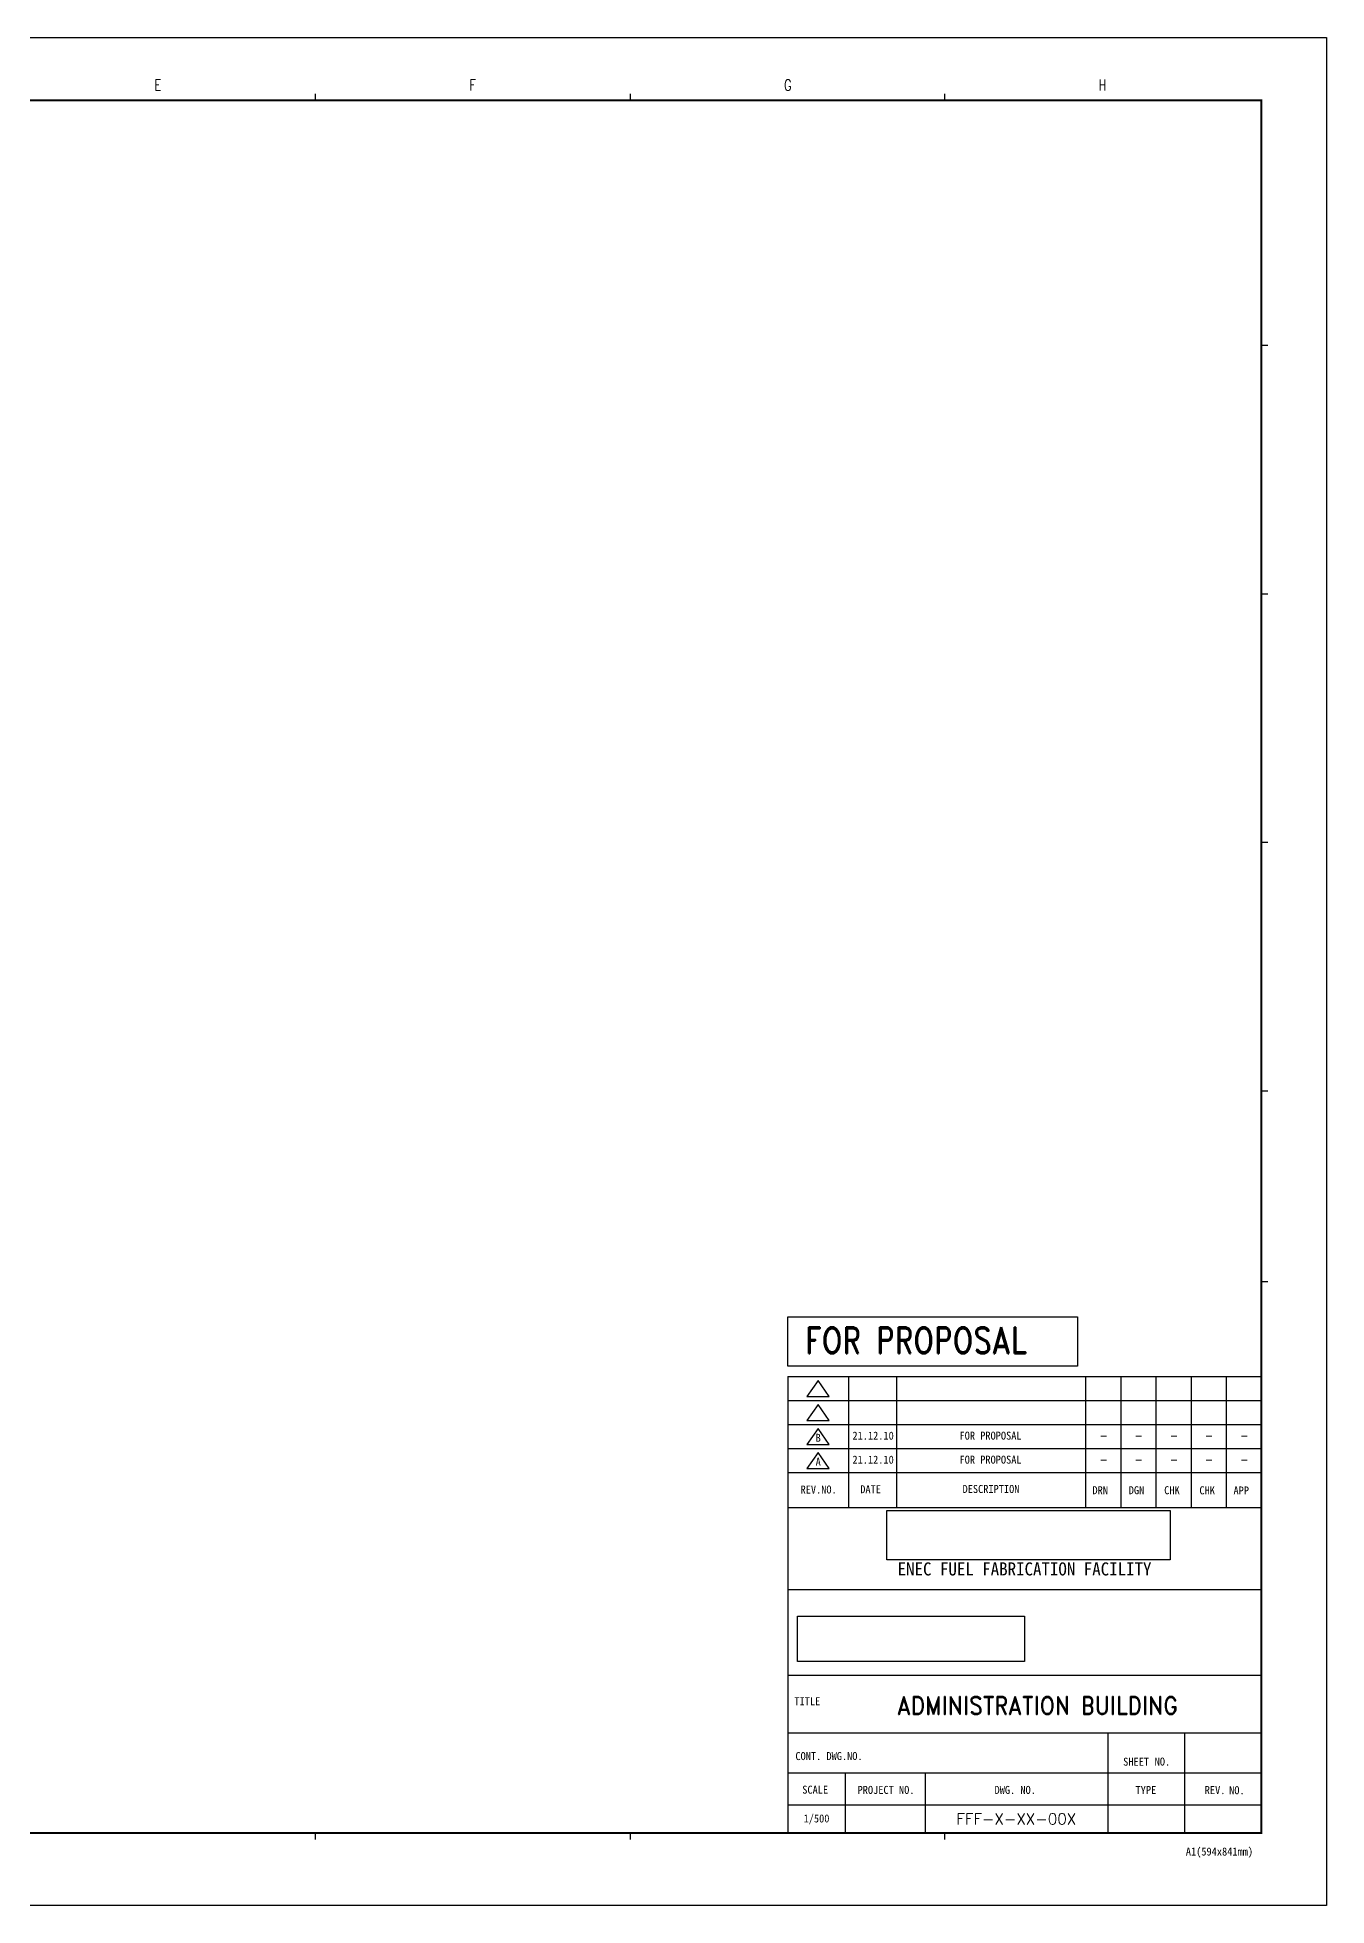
# Model space of a CAD drawing. Header units: millimetres. Extents: x -232466 to 860779, y -177975 to 311634.
# Drawn here: x -189356 to -148366, y 172548 to 231948 of the extents above; entities that cross this region are included whole.
import ezdxf
from ezdxf.enums import TextEntityAlignment as Align

# ---------------------------------------------------------------- set-up
doc = ezdxf.new("R2010")
doc.units = ezdxf.units.MM
doc.header["$XCLIPFRAME"] = 2
doc.layers.add('TEXT', color=7, linetype='Continuous', lineweight=15)
doc.layers.add('TITLEBOX', color=7, linetype='Continuous')
doc.layers.add('TXT', color=2, linetype='Continuous')
doc.styles.add('RD20', font='ROMAND.SHX', dxfattribs={"width": 0.8, "height": 2})
doc.styles.add('RD6', font='ROMAND.shx', dxfattribs={"width": 0.83, "height": 6})
doc.styles.add('ROMAND', font='romand')
doc.styles.add('TBOX', font='romans.shx')
doc.styles.add('돋움체', font='')
doc.styles.get('돋움체').set_extended_font_data('DotumChe')
picture_1 = doc.add_image_def('image1', size_in_pixel=(850, 283))
picture_2 = doc.add_image_def('image2.jpg', size_in_pixel=(500, 87))

msp = doc.modelspace()

# ---------------------------------------------------------------- linework, layer by layer
msp.add_line((-150440.4, 175757.5), (-150440.4, 174841.7))
at = {"layer": 'TITLEBOX', "color": 4, "linetype": 'Continuous'}
for p, q in [((-180516.4, 229948.2), (-180516.4, 230148.2)), ((-180516.4, 229948.2), (-180516.4, 230148.2)), ((-170502.8, 229948.2), (-170502.8, 230148.2)), ((-170502.8, 229948.2), (-170502.8, 230148.2)), ((-160502.8, 229948.2), (-160502.8, 230148.2)), ((-160502.8, 229948.2), (-160502.8, 230148.2)), ((-150240.4, 222148.2), (-150440.4, 222148.2)), ((-150240.4, 214248.2), (-150440.4, 214248.2)), ((-150240.4, 206348.2), (-150440.4, 206348.2)), ((-150240.4, 198448.2), (-150440.4, 198448.2)), ((-150240.4, 192385.5), (-150440.4, 192385.5)), ((-180516.4, 174648.1), (-180516.4, 174848.1)), ((-180516.4, 174648.1), (-180516.4, 174848.1)), ((-170502.8, 174648.1), (-170502.8, 174848.1)), ((-170502.8, 174648.1), (-170502.8, 174848.1)), ((-160502.8, 174648.1), (-160502.8, 174848.1))]:
    msp.add_line(p, q, dxfattribs=at)
at = {"layer": 'TITLEBOX', "color": 30, "linetype": 'Continuous'}
for p, q in [((-165500.7, 191263.5), (-156289.3, 191263.5)), ((-165500.7, 189700.7), (-165500.7, 191263.5)), ((-156289.3, 191263.5), (-156289.3, 189700.7)), ((-156289.3, 189700.7), (-165500.7, 189700.7)), ((-160502.8, 174648.1), (-160502.8, 174848.1))]:
    msp.add_line(p, q, dxfattribs=at)
at = {"layer": 'TITLEBOX'}
for p, q in [((-165500.7, 189374.9), (-150440.4, 189374.9)), ((-165500.7, 189374.9), (-165500.7, 174841.7)), ((-165500.7, 189374.9), (-150440.4, 189374.9)), ((-165500.7, 189374.9), (-165500.7, 174841.7)), ((-164534, 189247.7), (-164890.1, 188739)), ((-164534, 189247.7), (-164890.1, 188739)), ((-164177.8, 188739), (-164534, 189247.7)), ((-164177.8, 188739), (-164534, 189247.7)), ((-163567.3, 189374.9), (-163567.3, 185202.9)), ((-163567.3, 189374.9), (-163567.3, 185202.9)), ((-162040.9, 189374.9), (-162040.9, 185202.9)), ((-162040.9, 189374.9), (-162040.9, 185202.9)), ((-156032.7, 189371.3), (-156032.7, 185202.9)), ((-156032.7, 189371.3), (-156032.7, 185202.9)), ((-154914.3, 189371.3), (-154914.3, 185202.9)), ((-154914.3, 189371.3), (-154914.3, 185202.9)), ((-153795.8, 189371.3), (-153795.8, 185202.9)), ((-153795.8, 189371.3), (-153795.8, 185202.9)), ((-152677.3, 189371.3), (-152677.3, 185202.9)), ((-152677.3, 189371.3), (-152677.3, 185202.9)), ((-151558.9, 189371.3), (-151558.9, 185202.9)), ((-151558.9, 189371.3), (-151558.9, 185202.9)), ((-165500.7, 188611.8), (-150440.4, 188611.8)), ((-165500.7, 188611.8), (-150440.4, 188611.8)), ((-164890.1, 188739), (-164177.8, 188739)), ((-164890.1, 188739), (-164177.8, 188739)), ((-164534, 188484.6), (-164890.1, 187975.8)), ((-164534, 188484.6), (-164890.1, 187975.8)), ((-164177.8, 187975.8), (-164534, 188484.6)), ((-164177.8, 187975.8), (-164534, 188484.6)), ((-165500.7, 187848.6), (-150440.4, 187848.6)), ((-165500.7, 187848.6), (-150440.4, 187848.6)), ((-164890.1, 187975.8), (-164177.8, 187975.8)), ((-164890.1, 187975.8), (-164177.8, 187975.8)), ((-164534, 187721.4), (-164890.1, 187212.6)), ((-164534, 187721.4), (-164890.1, 187212.6)), ((-164177.8, 187212.6), (-164534, 187721.4)), ((-164177.8, 187212.6), (-164534, 187721.4)), ((-164890.1, 187212.6), (-164177.8, 187212.6)), ((-164890.1, 187212.6), (-164177.8, 187212.6)), ((-165500.7, 187085.4), (-150440.4, 187085.4)), ((-165500.7, 187085.4), (-150440.4, 187085.4)), ((-164534, 186958.2), (-164890.1, 186449.4)), ((-164534, 186958.2), (-164890.1, 186449.4)), ((-164177.8, 186449.4), (-164534, 186958.2)), ((-164177.8, 186449.4), (-164534, 186958.2)), ((-165500.7, 186322.2), (-150440.4, 186322.2)), ((-165500.7, 186322.2), (-150440.4, 186322.2)), ((-164890.1, 186449.4), (-164177.8, 186449.4)), ((-164890.1, 186449.4), (-164177.8, 186449.4)), ((-165500.7, 185202.9), (-150440.4, 185202.9)), ((-165500.7, 185202.9), (-150440.4, 185202.9)), ((-165500.7, 182603.8), (-150440.4, 182603.8)), ((-165500.7, 182603.8), (-150440.4, 182603.8)), ((-165500.7, 179878.7), (-150440.4, 179878.7)), ((-165500.7, 179878.7), (-150440.4, 179878.7)), ((-165500.7, 178047), (-150440.4, 178047)), ((-165500.7, 178047), (-150440.4, 178047)), ((-155324.8, 178047), (-155324.8, 174841.7)), ((-155324.8, 178047), (-155324.8, 174841.7)), ((-152882.6, 178047), (-152882.6, 174841.7)), ((-152882.6, 178047), (-152882.6, 174841.7)), ((-165500.7, 176775.1), (-150440.4, 176775.1)), ((-165500.7, 176775.1), (-150440.4, 176775.1)), ((-163669, 176775.1), (-163669, 174841.7)), ((-163669, 176775.1), (-163669, 174841.7)), ((-161125.1, 176775.1), (-161125.1, 174841.7)), ((-161125.1, 176775.1), (-161125.1, 174841.7)), ((-165500.7, 175757.5), (-150440.4, 175757.5)), ((-165500.7, 175757.5), (-150440.4, 175757.5))]:
    msp.add_line(p, q, dxfattribs=at)
at = {"layer": 'TITLEBOX', "color": 30}
msp.add_line((-150440.4, 174841.7), (-150440.4, 174856.8), dxfattribs=at)
at = {"layer": 'TITLEBOX', "color": 7}
msp.add_lwpolyline([(-232466.4, 231948.2), (-148366.4, 231948.2), (-148366.4, 172548.2), (-232466.4, 172548.2)], close=True, dxfattribs=at)
at = {"layer": 'TITLEBOX', "color": 4, "const_width": 70}
msp.add_lwpolyline([(-230466.4, 229948.2), (-150440.4, 229948.2), (-150440.4, 174856.8), (-230466.4, 174856.8)], close=True, dxfattribs=at)

# ---------------------------------------------------------------- texts
at = {"layer": 'TEXT', "color": 7, "style": '돋움체'}
for s, height, p in [('B', 254.4, (-164530.6, 187421.8)), ('21.12.10', 254.4, (-162785.4, 187491.2)), ('FOR PROPOSAL', 254.396, (-159051, 187491.2)), ('A', 254.4, (-164530.6, 186658.6)), ('21.12.10', 254.4, (-162785.4, 186728)), ('FOR PROPOSAL', 254.396, (-159051, 186728))]:
    msp.add_text(s, height=height, dxfattribs=at).set_placement(p, align=Align.MIDDLE_CENTER)
msp.add_text('1/500', height=254.4, dxfattribs=at).set_placement((-164584.8, 175299.6), align=Align.MIDDLE)
at = {"layer": 'TITLEBOX', "color": 4, "linetype": 'Continuous', "style": 'TBOX', "width": 0.75}
for s, p in [('E', (-185629.4, 230254.8)), ('F', (-175615.7, 230254.8)), ('G', (-165615.7, 230254.8)), ('H', (-155615.7, 230254.8))]:
    msp.add_text(s, height=350, dxfattribs=at).set_placement(p)
at = {"layer": 'TITLEBOX', "style": '돋움체'}
for s, height, p in [('DESCRIPTION', 254.396, (-159941.7, 185668.4)), ('DESCRIPTION', 254.396, (-159941.7, 185668.4)), ('REV.NO.', 254.4, (-165092.5, 185651.5)), ('REV.NO.', 254.4, (-165092.5, 185651.5)), ('DATE', 254.4, (-163194.3, 185661.6)), ('DATE', 254.4, (-163194.3, 185661.6)), ('DRN', 254.4, (-155811.4, 185628.5)), ('DRN', 254.4, (-155811.4, 185628.5)), ('DGN', 254.4, (-154657.6, 185628.5)), ('DGN', 254.4, (-154657.6, 185628.5)), ('CHK', 254.4, (-153531, 185628.5)), ('CHK', 254.4, (-153531, 185628.5)), ('CHK', 254.4, (-152410.6, 185625.7)), ('CHK', 254.4, (-152410.6, 185625.7)), ('APP', 254.4, (-151327, 185620.4)), ('APP', 254.4, (-151327, 185620.4)), ('TITLE', 254.4, (-165289.6, 178921.5)), ('TITLE', 254.4, (-165289.6, 178921.5)), ('CONT. DWG.NO.', 254.396, (-165255, 177176.9)), ('CONT. DWG.NO.', 254.396, (-165255, 177176.9)), ('SHEET', 254.4, (-154836.1, 176997.3)), ('SHEET', 254.4, (-154836.1, 176997.3)), ('NO.', 254.4, (-153833.6, 177001.2)), ('NO.', 254.4, (-153833.6, 177001.2)), ('SCALE', 254.4, (-165037.5, 176107.8)), ('SCALE', 254.4, (-165037.5, 176107.8)), ('PROJECT NO.', 254.396, (-163278.3, 176100.3)), ('PROJECT NO.', 254.396, (-163278.3, 176100.3)), ('DWG. NO.', 254.4, (-158924.5, 176100.3)), ('DWG. NO.', 254.4, (-158924.5, 176100.3)), ('TYPE', 254.4, (-154442.9, 176097.7)), ('TYPE', 254.4, (-154442.9, 176097.7)), ('REV.', 254.4, (-152241.5, 176095)), ('REV.', 254.4, (-152241.5, 176095)), ('NO.', 254.4, (-151465.1, 176090.3)), ('NO.', 254.4, (-151465.1, 176090.3))]:
    msp.add_text(s, height=height, dxfattribs=at).set_placement(p)
at = {"layer": 'TITLEBOX', "color": 3, "style": '돋움체'}
msp.add_text('ENEC FUEL FABRICATION FACILITY', height=416.189, dxfattribs=at).set_placement((-157970.6, 183253.5), align=Align.MIDDLE)
at = {"layer": 'TITLEBOX', "color": 0, "style": '돋움체'}
msp.add_text('A1(594x841mm)', height=254.396, dxfattribs=at).set_placement((-152842.8, 174141.3))
at = {"layer": 'TXT', "color": 30, "linetype": 'Continuous', "style": 'RD6', "width": 0.83}
msp.add_text('FOR PROPOSAL', height=835.501, dxfattribs=at).set_placement((-164950, 190103.8))
at = {"layer": 'TXT', "color": 7, "style": 'RD20', "width": 0.83}
for p in [(-155457.5, 187351.8), (-154339.1, 187351.8), (-153220.6, 187351.8), (-152102.1, 187351.8), (-150983.7, 187351.8), (-155457.5, 186588.6), (-154339.1, 186588.6), (-153220.6, 186588.6), (-152102.1, 186588.6), (-150983.7, 186588.6)]:
    msp.add_text('-', height=282.8, dxfattribs=at).set_placement(p, align=Align.CENTER)
at = {"layer": 'TXT', "color": 7, "style": 'ROMAND', "width": 0.9}
msp.add_text('ADMINISTRATION BUILDING', height=565.517, dxfattribs=at).set_placement((-157561, 178910.3), align=Align.MIDDLE)
at = {"layer": 'TXT', "color": 7, "style": 'RD20'}
msp.add_text('FFF-X-XX-00X', height=353.448, dxfattribs=at).set_placement((-158231.8, 175129.1), align=Align.CENTER)

# ---------------------------------------------------------------- pictures from other files: only their frames are drawn
image = msp.add_image(picture_2, insert=(-162352.3, 183547.7), size_in_units=(9015.9, 1568.8))
image.dxf.flags = 7
image = msp.add_image(picture_1, insert=(-165325.5, 179688), size_in_units=(7427.9, 2473.1))
image.set_boundary_path([(15.17, 45.797), (840.684, 210.9)])

doc.saveas('drawing.dxf')
